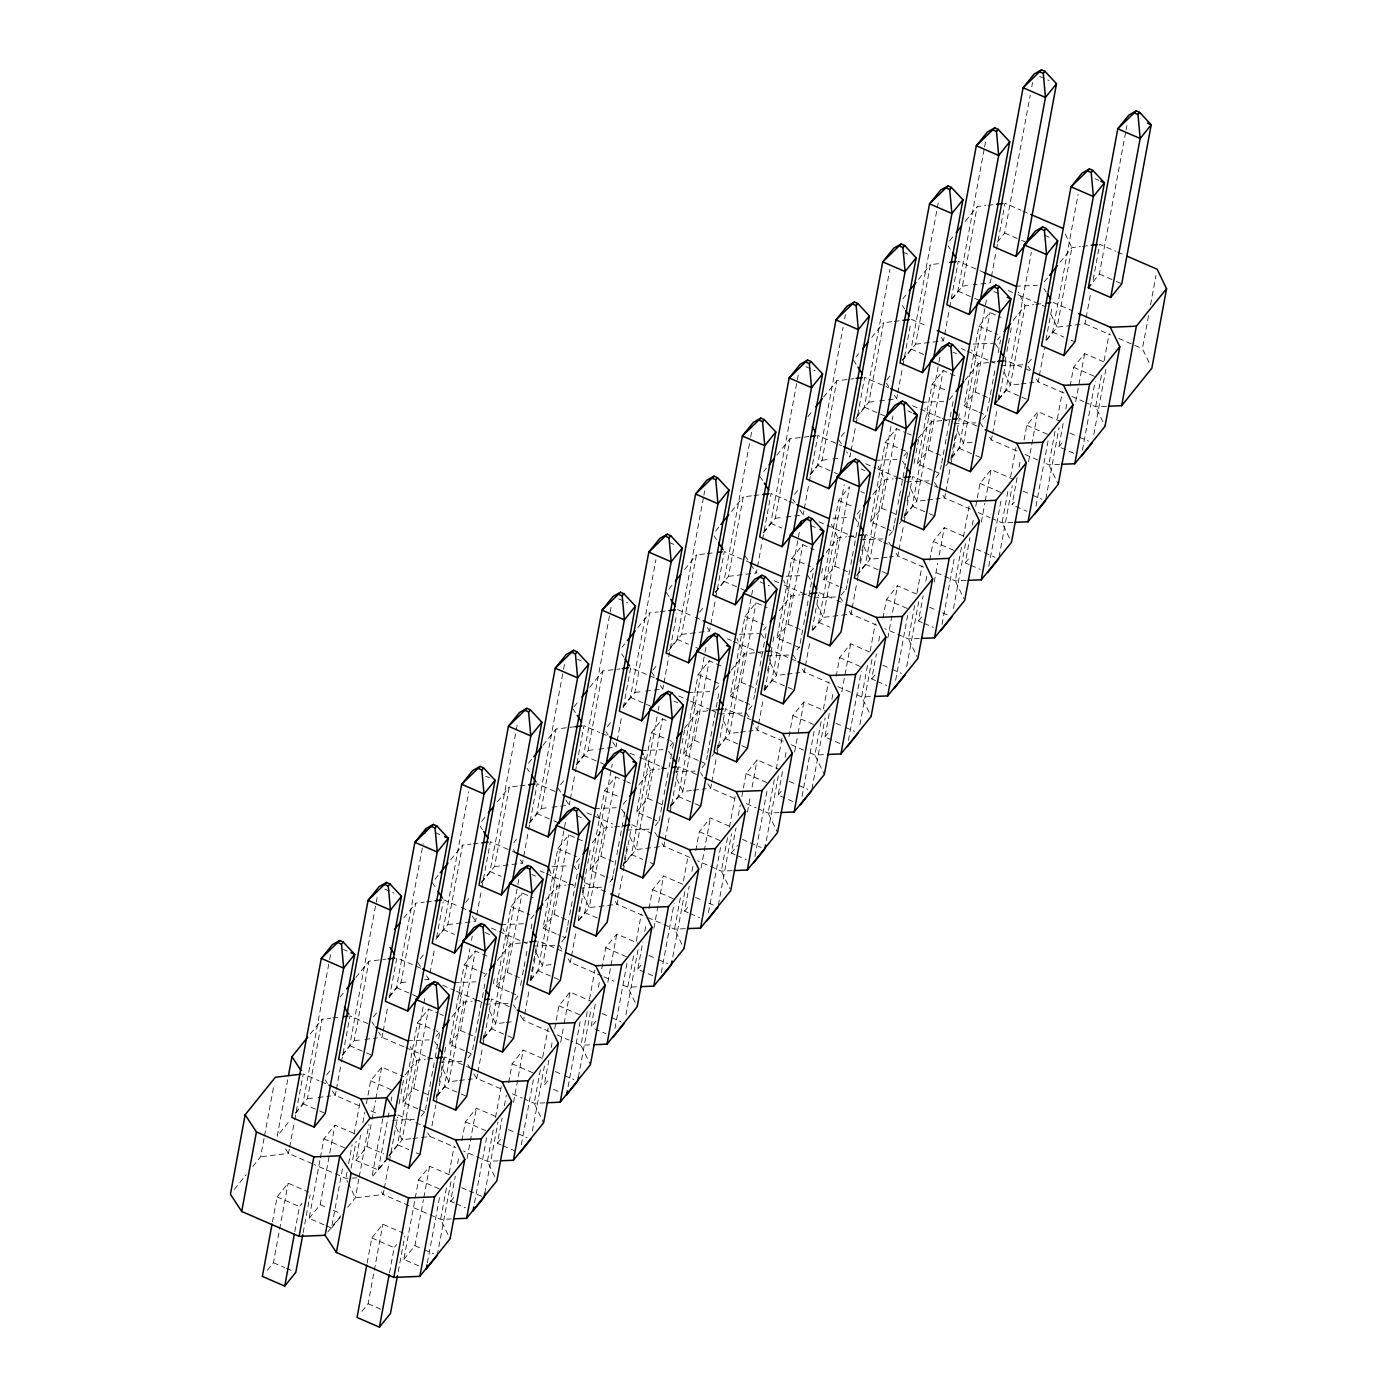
<?xml version="1.0" encoding="UTF-8"?>
<svg xmlns="http://www.w3.org/2000/svg" width="1397" height="1397" viewBox="0 0 1397 1397"><rect width="100%" height="100%" fill="white"/><g stroke="black" fill="none" stroke-linecap="round" stroke-linejoin="round"><path stroke-width="0.75" stroke-dasharray="5 3.75" d="M252.752 1166.547L260.628 1156.786L264.12 1137.944M264.522 1135.866L273.812 1085.644M287.677 1079.724L277.217 1136.215L290.349 1119.923M272.432 1222.008L277.095 1196.897L288.149 1183.189L308.65 1192.078M289.266 1149.242L288.481 1153.433L260.628 1156.786M289.65 1147.164L294.313 1122.053M294.697 1119.957L303.219 1073.926L319.057 1080.789M267.264 1270.31L273.41 1262.696L279.225 1231.316M279.61 1229.22L288.149 1183.189M295.518 1112.833L302.887 1103.7L329.203 961.642M329.605 959.529L330.775 953.173M295.605 1113.392L307.427 1098.741L322.166 1019.234L330.722 1018.203M294.802 1231.7L299.464 1206.606L301.927 1203.55M303.149 1232.643L310.134 1194.976M324.052 1224.82L309.139 1218.359L320 1159.789M320.384 1157.694L323.877 1138.869L334.931 1125.144L357.3 1134.853M336.048 1091.197L335.28 1095.388L326.706 1096.418M336.433 1089.119L341.095 1064.008M341.479 1061.912L350.001 1015.881L369.803 1024.472M309.139 1218.359L320.192 1204.651L334.931 1125.144M342.3 1054.787L349.669 1045.654L377.557 895.128M342.387 1055.364L354.209 1040.695L368.948 961.188L386.078 959.128M325.92 1225.64L331.508 1228.068L342.754 1167.386M347.067 1172.048L345.897 1178.317L347.801 1182.229M348.621 1163.666L352.114 1144.841M354.052 1134.381L359.867 1103.001M351.101 1168.329L356.13 1141.122M388.122 1157.834L378.308 1170.022L355.938 1160.313L360.583 1135.22M362.906 1122.664L364.844 1112.204M366.398 1103.84L370.659 1080.824L381.713 1067.098L404.082 1076.808M382.83 1033.169L382.062 1037.342L373.488 1038.373M383.232 1031.073L387.877 1005.962M389.431 997.598L396.8 957.836L420.549 968.138M358.819 1178.998L355.344 1197.823L347.451 1207.602M359.221 1176.903L368.913 1124.602M355.938 1160.313L366.974 1146.605L371.637 1121.494M372.021 1119.416L375.514 1100.574M375.898 1098.496L381.713 1067.098M389.082 996.742L396.451 987.609L423.169 843.439M389.169 997.318L400.991 982.65L415.73 903.143L424.304 902.113M382.778 1118.683L371.916 1177.252L387.685 1157.711M378.308 1170.022L387.615 1119.8M387.999 1117.705L389.553 1109.34M391.09 1100.976L391.876 1096.785M367.149 1263.063L371.794 1237.952L382.848 1224.243L403.349 1233.132M399.053 1103.997L400.59 1095.632M400.991 1093.537L402.144 1087.268M402.546 1085.172L403.698 1078.903M383.965 1190.296L383.197 1194.487L355.344 1197.823L348.744 1184.167M384.35 1188.201L389.012 1163.09M389.396 1161.012L397.534 1117.076M417.633 1108.747L402.72 1102.268L417.459 1022.779L428.512 1009.071L437.82 1013.104M361.963 1311.364L368.11 1303.75L373.925 1272.353M374.309 1270.275L382.848 1224.243M388.977 1155.406L397.586 1144.737L425.09 996.34M424.566 979.821L428.844 979.297L429.63 975.123M430.014 973.028L434.659 947.917M436.597 937.457L443.198 901.886M402.72 1102.268L413.774 1088.56L428.512 1009.071M437.104 937.177L443.233 929.564L468.781 791.75M435.969 939.273L447.791 924.604L462.512 845.098L471.086 844.067M389.519 1272.754L394.164 1247.643L396.626 1244.605M425.474 1109.882L427.796 1097.326M428.198 1095.231L431.289 1078.501M431.673 1076.406L434.781 1059.659M435.166 1057.581L438.274 1040.835M438.658 1038.739L439.828 1032.47L436.091 1030.846M398.232 1271.602L404.833 1236.031M418.751 1265.874L403.838 1259.413L418.576 1179.906L429.63 1166.198L451.999 1175.89M436.143 1098.252L436.912 1094.078M439.234 1081.522L440.788 1073.158M441.173 1071.062L442.343 1064.793M442.727 1062.698L444.281 1054.333M444.665 1052.238L445.835 1045.951M431.917 1125.982L435.794 1105.044M436.178 1102.966L444.717 1056.935L464.502 1065.509M464.415 1050.701L449.502 1044.223L464.241 964.733L475.294 951.025L488.339 956.666M403.838 1259.413L414.892 1245.705L423.431 1199.674M423.815 1197.578L429.63 1166.198M436.999 1095.842L444.368 1086.691L469.916 948.895M471.488 940.408L472.273 936.165M447.791 924.604L475.626 921.252L476.412 917.078M476.796 914.983L481.459 889.872M481.843 887.776L490.364 841.762L510.167 850.336M449.502 1044.223L460.556 1030.515L475.294 951.025M481.424 882.188L490.033 871.518L517.536 723.105M481.441 882.852L494.573 866.559L509.311 787.052L517.868 786.022M427.377 1262.836L439.793 1195.884M446.429 1187.991L440.614 1219.371L450.044 1238.877M449.135 1173.34L454.182 1146.134M472.657 1049.741L478.473 1018.361M478.857 1016.265L481.948 999.536M482.349 997.441L485.44 980.694M437.261 1255.397L451.231 1180.081M454.357 1202.974L450.637 1201.368L455.282 1176.257M457.605 1163.701L459.159 1155.336M461.883 1140.685L465.376 1121.861L476.412 1108.153L498.781 1117.844M482.925 1040.224L484.095 1033.937M493.403 983.732L494.555 977.446M477.547 1074.206L476.761 1078.397L468.187 1079.427M477.931 1072.11L482.576 1047.017M482.96 1044.921L491.5 998.89L511.302 1007.464M509.346 991.835L496.284 986.195L511.023 906.688L522.076 892.98L533.27 897.817M467.104 1158.357L476.412 1108.153M483.781 1037.796L491.15 1028.646L517.484 886.606M517.868 884.493L519.055 878.119M494.573 866.559L522.426 863.206L528.241 831.826M528.625 829.731L537.164 783.717L556.949 792.291M496.284 986.195L507.338 972.469L522.076 892.98M529.446 822.606L536.815 813.473L563.131 671.433M563.532 669.303L564.702 662.946M529.533 823.182L541.355 808.514L556.093 729.007L575.372 726.702M474.561 1202.695L486.575 1137.839M493.211 1129.946L487.396 1161.326L495.883 1178.876M495.533 1117.39L501.348 1086.01M520.592 985.426L522.146 977.062M522.53 974.966L523.7 968.68M524.085 966.584L525.639 958.22M526.023 956.124L527.193 949.855M531.07 928.935L532.624 920.571M484.829 1193.16L498.013 1122.035M501.139 1144.929L497.419 1143.322L502.064 1118.211M504.404 1105.656L506.343 1095.196M508.665 1082.658L512.158 1063.816L523.211 1050.107L545.581 1059.799M530.109 980.083L533.2 963.336M533.584 961.258L536.308 946.607M549.283 1031.51L523.543 1020.351L524.329 1016.16M524.713 1014.065L529.358 988.971M530.912 980.589L538.282 940.845L562.048 951.147M556.128 933.807L543.084 928.149L557.805 848.643L568.858 834.935L583.771 841.396M513.52 1102.408L523.211 1050.107M530.581 979.751L537.932 970.601L565.837 820.074M560.634 806.191L569.208 805.161L569.976 800.987M570.378 798.892L575.023 773.781M575.407 771.685L583.946 725.672L599.784 732.534M543.084 928.149L554.138 914.424L568.858 834.935M576.228 764.561L583.597 755.428L611.502 604.901M576.315 765.137L588.137 750.468L602.875 670.962L620.024 668.901M521.343 1144.649L533.357 1079.794M540.377 1069.805L534.178 1103.281L543.608 1122.786M542.717 1057.25L548.148 1027.965M567.392 927.381L565.453 937.841L557.997 934.61M567.776 925.285L569.33 916.921M569.714 914.825L570.884 908.556M571.268 906.461L572.822 898.096M573.207 896.001L574.359 889.714M574.761 887.619L577.852 870.89M578.236 868.794L579.79 860.43M532.397 1130.941L544.411 1066.086M548.864 1060.166L544.201 1085.277L547.886 1080.702M551.186 1047.61L552.741 1039.246M554.679 1028.786L558.94 1005.77L569.993 992.062L592.363 1001.754M578.829 911.577L579.982 905.291M582.322 892.753L583.859 884.371M584.26 882.293L585.413 876.006M585.797 873.911L587.351 865.546M587.753 863.451L588.905 857.182M589.29 855.086L590.844 846.722M571.111 958.115L570.343 962.306L566.047 962.812M571.495 956.019L576.158 930.926M578.096 920.466L584.679 884.895M604.779 876.565L589.866 870.104L604.604 790.597L615.658 776.889L624.965 780.923M560.686 1042.284L563.794 1025.538M564.178 1023.442L569.993 992.062M578.585 920.186L584.732 912.555L612.235 764.159M607.416 748.146L615.99 747.116L616.775 742.942M617.16 740.847L621.805 715.735M623.359 707.371L630.728 667.626L654.495 677.912M589.866 870.104L600.92 856.396L615.658 776.889M623.01 706.533L630.379 697.382L655.926 559.586M623.114 707.092L634.937 692.423L649.657 612.916L658.231 611.886M568.125 1086.604L580.139 1021.748M587.177 1011.76L580.96 1045.235L590.407 1064.741M589.499 999.204L594.93 969.92M613.004 875.605L612.235 879.796L606.647 877.368M613.405 873.527L614.558 867.24M614.942 865.145L616.496 856.78M616.88 854.685L618.05 848.416M618.434 846.32L619.989 837.956M620.373 835.86L621.543 829.591M621.927 827.495L623.481 819.113M623.865 817.035L625.035 810.749M578.41 1077.07L591.193 1008.04M595.262 1004.216L590.983 1027.232L595.908 1021.137M598.353 987.487L599.523 981.2M601.845 968.645L605.722 947.725L616.775 934.017L639.145 943.708M623.289 866.088L624.057 861.897M624.442 859.801L627.166 845.168M617.893 900.07L617.125 904.261L589.272 907.596L577.45 922.264M618.277 897.974L622.94 872.881M623.324 870.785L631.461 826.849M651.561 818.52L636.648 812.059L651.386 732.552L662.44 718.844L666.159 720.45M607.852 982.143L610.576 967.492M610.96 965.397L616.775 934.017M622.922 865.18L631.514 854.51L657.847 712.47M658.231 710.357L659.017 706.114M654.215 690.101L662.789 689.088L663.558 684.897M663.942 682.801L676.742 613.754M636.648 812.059L647.702 798.351L662.44 718.844M671.031 646.951L677.178 639.337L703.494 497.297M703.896 495.184L704.682 490.941M668.587 650.67L681.719 634.378L696.457 554.871L705.014 553.858M614.907 1028.559L627.323 961.607M633.574 955.81L627.759 987.19L637.189 1006.696M636.281 941.159L641.328 913.97M661.741 807.099L659.017 821.75L653.429 819.323M662.126 805.021L663.68 796.639M664.064 794.544L665.216 788.275M665.618 786.179L668.709 769.45M669.111 767.355L672.201 750.626M672.586 748.53L673.756 742.244L670.019 740.637M625.961 1014.851L638.377 947.899M652.696 975.647L637.783 969.186L642.812 941.997M644.75 931.537L645.92 925.251M649.029 908.521L652.521 889.679L663.558 875.971L685.944 885.663M670.071 808.042L670.839 803.851M676.672 772.471L678.209 764.107M678.61 762.011L679.763 755.742M680.147 753.647L681.701 745.282M682.085 743.187L683.255 736.9M683.639 734.822L685.194 728.064M664.693 842.024L663.907 846.215L636.054 849.568L622.922 865.861M665.077 839.946L669.722 814.835M670.106 812.74L678.645 766.709L698.448 775.3M698.343 760.474L683.43 754.013L698.168 674.507L709.222 660.798L722.266 666.456M653.866 928.272L663.558 875.971M670.927 805.615L678.296 796.482L704.629 654.425M705.014 652.312L706.201 645.955M681.719 634.378L709.571 631.042L715.386 599.645M715.77 597.567L724.31 551.536L744.095 560.11M683.43 754.013L694.484 740.305L709.222 660.798M715.369 591.961L723.96 581.292L750.276 439.252M750.678 437.139L751.848 430.765M715.369 592.625L728.501 576.332L743.239 496.843L751.813 495.813M661.305 972.609L674.105 903.562M680.356 897.765L674.541 929.145L683.971 948.65M683.465 881.018L688.11 855.924M706.585 759.514L707.353 755.34M707.738 753.245L708.908 746.976M709.292 744.88L712.4 728.134M712.784 726.056L715.893 709.309M716.277 707.214L719.385 690.485M672.76 956.805L685.159 889.854M688.302 912.765L684.565 911.141L689.21 886.047M691.934 871.396L693.104 865.11M695.811 850.476L699.303 831.634L710.357 817.926L732.727 827.635M716.853 749.997L718.023 743.71M711.475 783.979L710.689 788.17L702.132 789.2M711.859 781.901L716.504 756.79M716.905 754.694L725.427 708.663L745.23 717.255M743.274 701.626L730.229 695.968L744.95 616.461L756.004 602.753L767.197 607.608M701.05 868.148L710.357 817.926M717.726 747.57L725.095 738.437L752.983 587.91M728.501 576.332L756.353 572.997L757.122 568.806M757.523 566.711L762.168 541.617M762.552 539.521L771.092 493.49L786.93 500.353M730.229 695.968L741.283 682.26L756.004 602.753M763.373 532.397L770.742 523.246L798.647 372.72M763.461 532.956L775.283 518.287L790.021 438.798L809.3 436.475M708.489 912.468L720.503 847.612M727.523 837.624L721.323 871.099L729.81 888.649M729.461 827.164L735.293 795.784M753.751 699.391L754.537 695.2M754.921 693.104L756.091 686.835M756.476 684.74L759.566 668.01M759.968 665.915L763.059 649.168M763.443 647.073L766.551 630.344M718.372 905.029L731.557 833.904M735.084 854.72L731.347 853.096L736.009 828.002M738.332 815.446L740.27 804.986M741.824 796.604L746.085 773.606L757.139 759.881L779.509 769.59M764.037 689.856L765.189 683.587M767.529 671.031L769.066 662.667M769.468 660.571L770.62 654.285M771.004 652.207L772.558 643.825M772.96 641.747L774.113 635.46M758.257 725.934L757.488 730.125L748.914 731.155M758.641 723.856L763.303 698.744M764.858 690.38L772.209 650.618L795.976 660.921M799.381 647.614L777.011 637.923L791.75 558.416L802.804 544.708L813.98 549.562M747.447 812.198L750.538 795.452M752.092 787.087L757.139 759.881M764.508 689.524L771.877 680.391L799.765 529.865M794.579 515.982L803.135 514.952L803.921 510.761M804.305 508.665L808.95 483.572M809.352 481.476L817.874 435.445L841.64 445.748M777.011 637.923L788.065 624.215L802.804 544.708M810.155 474.351L817.524 465.201L843.072 327.404M844.644 318.918L845.429 314.674M810.26 474.91L822.082 460.242L836.803 380.752L853.951 378.692M754.886 856.518L767.302 789.567M774.322 779.578L768.106 813.054L777.553 832.56M776.261 769.118L782.076 737.738M800.149 643.441L803.258 626.694M803.642 624.599L806.75 607.87M807.134 605.774L808.688 597.41M809.073 595.314L810.243 589.045M810.627 586.95L813.735 570.203M766.324 840.715L778.339 775.859M793.059 801.529L778.146 795.05L782.791 769.957M785.114 757.401L786.668 749.036M788.991 736.481L792.867 715.561L803.921 701.835L826.291 711.544M821.68 573.241L822.833 566.955M805.039 667.906L804.27 672.079L795.696 673.11M805.44 665.81L810.085 640.699M812.024 630.239L818.607 594.668M823.793 579.877L838.532 500.37L849.586 486.662L834.847 566.169L823.793 579.877L838.706 586.338M794.614 752.057L797.722 735.311M798.106 733.233L803.921 701.835M812.513 629.96L818.659 622.346L844.207 484.532M850.703 452.715L849.935 456.906L846.547 451.737M851.087 450.62L855.75 425.526M856.134 423.431L864.656 377.4L888.422 387.702M856.955 416.306L864.324 407.156L889.854 269.359M855.732 418.506L868.864 402.196L883.603 322.707L892.159 321.677M802.053 796.377L814.084 731.522M821.104 721.533L814.905 755.009L824.335 774.514M823.427 708.978L828.473 681.788M846.949 585.395L846.163 589.569L840.575 587.142M847.333 583.3L848.485 577.013M848.887 574.935L850.424 566.553M850.825 564.475L851.978 558.189M852.38 556.093L853.916 547.729M854.318 545.633L855.47 539.364M855.855 537.269L857.409 528.904M857.793 526.809L858.963 520.54M859.347 518.444L860.901 510.08M811.954 788.956L825.138 717.814M839.841 743.483L824.928 737.005L829.958 709.816M831.896 699.356L833.45 690.991M836.174 676.34L839.667 657.516L850.703 643.807L873.09 653.499M859.941 561.21L861.478 552.845M861.879 550.75L863.416 542.385M863.817 540.29L864.97 534.021M851.838 609.86L851.052 614.034L823.2 617.387L811.378 632.055M852.222 607.765L856.867 582.654M857.252 580.558L865.791 534.527L881.629 541.407M885.488 528.293L870.575 521.832L885.314 442.325L896.368 428.617L905.693 432.668M841.797 691.917L850.703 643.807M856.85 574.953L865.442 564.301L891.775 422.261M892.159 420.13L892.945 415.887M879.569 400.922L896.717 398.861L897.485 394.67M897.869 392.574L902.532 367.481M902.916 365.385L910.669 323.545M870.575 521.832L881.629 508.124L896.368 428.617M902.514 359.78L911.106 349.11L938.609 200.714M902.514 360.461L915.646 344.168L930.385 264.662L938.959 263.631M848.45 740.427L861.25 671.398M867.502 665.583L861.687 696.963L871.117 716.469M870.209 650.932L875.255 623.743M894.115 525.255L892.945 531.524L887.357 529.114M894.499 523.159L895.669 516.89M896.053 514.795L897.607 506.43M897.992 504.334L899.162 498.048M899.546 495.97L901.1 487.588M901.484 485.51L902.654 479.223M903.038 477.128L906.129 460.399M906.531 458.303L907.683 452.034L885.314 442.325M859.906 724.624L872.304 657.673M875.448 680.583L871.711 678.959L876.373 653.866M878.696 641.31L880.25 632.946M882.956 618.295L886.449 599.47L897.503 585.762L919.872 595.454M903.999 517.816L904.785 513.642M907.107 501.086L908.277 494.8M914.092 463.42L915.646 455.055M916.03 452.96L917.183 446.691M917.585 444.595L919.121 437.837M898.62 551.815L897.834 555.989L889.278 557.019M899.004 549.72L903.667 524.608M904.051 522.513L912.573 476.499L932.375 485.073M932.288 470.248L917.375 463.787L932.096 384.28L943.15 370.572L956.212 376.23M887.811 638.062L897.503 585.762M904.872 515.388L912.241 506.255L938.557 364.215M938.959 362.085L940.129 355.729M915.646 344.168L943.499 340.816L944.267 336.625M944.669 334.547L949.314 309.435M949.698 307.34L958.237 261.309L978.04 269.9M917.375 463.787L928.429 450.078L943.15 370.572M951.759 298.696L957.888 291.082L984.221 149.025M984.606 146.912L985.793 140.556M951.933 299.15L962.428 286.123L977.167 206.616L985.741 205.586M895.634 680.304L907.648 615.431M914.668 605.442L908.469 638.918L916.956 656.485M917.008 592.904L922.037 565.698M940.513 469.305L941.299 465.114M941.683 463.018L942.835 456.749M943.237 454.654L944.774 446.289M945.175 444.194L946.328 437.925M946.712 435.829L948.266 427.465M948.65 425.369L949.82 419.083M950.204 417.005L951.759 408.623M952.143 406.544L953.313 400.258M906.688 666.579L918.702 601.723M922.23 622.538L918.493 620.932L923.155 595.821M925.862 581.169L927.416 572.805M929.738 560.249L933.231 541.425L944.285 527.717L966.654 537.408M950.798 459.77L952.335 451.406M952.737 449.31L955.827 432.581M958.552 417.93L959.32 413.739M945.402 493.77L944.634 497.943L936.06 498.973M945.786 491.674L950.449 466.563M950.833 464.468L959.355 418.454L979.157 427.028M977.202 411.399L964.157 405.741L978.895 326.252L989.949 312.526L1001.125 317.381M934.209 582.112L937.701 563.27M939.238 554.906L944.285 527.717M951.654 457.343L959.023 448.21L986.911 297.683M991.067 278.579L990.281 282.77L973.15 284.831M991.451 276.501L996.096 251.39M996.498 249.295L1005.019 203.264L1020.858 210.126M964.157 405.741L975.211 392.033L989.949 312.526M997.301 242.17L1004.67 233.037L1030.218 95.223M1031.789 86.754L1032.575 82.51M942.032 624.337L954.448 557.403M961.468 547.397L955.251 580.873L963.755 598.44M963.406 536.937L969.221 505.557M987.295 411.259L990.019 396.608M990.403 394.513L991.957 386.148M992.341 384.053L993.511 377.784M993.896 375.688L995.45 367.324M998.157 352.673L1000.479 340.117M953.47 608.533L965.484 543.677M969.012 564.493L965.292 562.886L969.937 537.775M972.26 525.22L973.814 516.855M975.752 506.395L980.013 483.379L991.067 469.671L1013.436 479.363M997.964 399.629L999.134 393.36M1004.949 361.98L1006.504 353.616M1006.888 351.52L1008.04 345.234M1008.442 343.156L1009.979 334.774M1010.38 332.696L1011.533 326.409M992.184 435.724L991.416 439.898L987.138 440.422M992.586 433.629L997.231 408.518M998.785 400.153L1006.154 360.409L1029.903 370.694M981.375 521.972L984.868 503.147M985.252 501.052L991.067 469.671M998.436 399.298L1005.805 390.165L1031.353 252.368M988.814 566.291L1001.23 499.358M1007.866 491.447L1002.051 522.827L1011.48 542.333M1010.572 476.814L1016.003 447.511M999.099 556.774L1012.284 485.632M1017.103 477.634L1012.074 504.841L1015.759 500.266M1019.059 467.174L1020.596 458.81M1024.088 439.985L1026.812 425.334L1037.866 411.626L1060.236 421.318M1038.984 377.679L1038.198 381.852L1029.624 382.883M1039.368 375.583L1044.397 348.394M1045.951 340.012L1052.168 306.537M1028.559 461.831L1037.866 411.626M1046.458 339.733L1052.587 332.119L1078.135 194.323M1035.998 506.168L1048.396 439.217M1055.032 431.324L1048.833 464.799L1058.262 484.305M1057.354 418.768L1062.401 391.562M1045.882 498.729L1059.066 427.587M1073.769 453.257L1058.856 446.796L1063.519 421.684M1065.841 409.129L1067.395 400.764M1070.102 386.113L1073.594 367.289L1084.648 353.581L1107.018 363.272M1046.632 340.204L1057.127 327.16L1084.98 323.825L1085.766 319.634M1086.15 317.538L1090.813 292.427M1093.135 279.889L1099.718 244.318L1115.557 251.181M1075.725 401.69L1084.648 353.581M1093.24 281.688L1099.387 274.074L1125.703 132.034M1126.104 129.921L1126.89 125.678M1082.396 450.218L1095.196 381.171M1101.43 375.356L1095.615 406.754L1105.044 426.26M1104.154 360.723L1109.183 333.516M1093.834 434.415L1106.232 367.463M1149.015 362.364L1142.414 348.709L1148.613 315.233M1150.552 304.773L1155.983 275.471M310.344 1033.902L322.166 1019.234M340.047 997.039L343.994 992.149M355.816 977.481L368.948 961.188M403.908 917.812L415.73 903.143M434.938 879.324L438.868 874.435M450.69 859.766L462.512 845.098M481.721 821.279L485.667 816.389M497.489 801.721L509.311 787.052M528.503 763.233L532.449 758.344M542.962 745.3L556.093 729.007M573.975 706.812L577.921 701.923M589.744 687.254L602.875 670.962M622.084 647.143L624.703 643.877M637.835 627.585L649.657 612.916M668.866 589.097L672.813 584.208M684.635 569.539L696.457 554.871M715.648 531.052L719.595 526.163M731.417 511.494L743.239 496.843M763.757 471.383L766.377 468.117M776.889 455.09L790.021 438.798M807.92 416.603L811.849 411.713M823.671 397.045L836.803 380.752M856.012 356.916L858.649 353.668M871.78 337.375L883.603 322.707M902.794 298.871L906.74 293.981M918.562 279.33L930.385 264.662M949.593 240.825L953.522 235.936M965.344 221.285L977.167 206.616M234.364 1189.371L246.186 1174.702M326.636 1074.904L330.565 1070.015M373.418 1016.859L377.347 1011.969M420.2 958.813L424.147 953.924M465.672 902.41L470.929 895.896M513.782 842.74L516.401 839.475M560.564 784.695L564.493 779.805M607.346 726.65L611.292 721.76M652.818 670.228L658.074 663.715M699.6 612.183L703.547 607.293M794.491 494.468L798.438 489.579M841.273 436.423L845.22 431.533M886.746 380.001L892.002 373.488M405.043 1074.939L416.865 1060.271L425.421 1059.258M436.056 1036.452L440.003 1031.562M451.825 1016.894L463.647 1002.243L472.221 1001.212M484.165 976.782L486.785 973.517M497.297 960.49L510.429 944.197L527.577 942.137M530.947 918.737L534.894 913.848M545.406 900.803L557.211 886.152L565.785 885.122M576.42 862.316L580.366 857.426M592.188 842.775L604.01 828.107L612.567 827.076M623.202 804.27L627.148 799.381M638.97 784.73L650.792 770.061L659.367 769.031M670.001 746.225L673.93 741.336M684.443 728.308L697.574 712.016L716.853 709.693M715.474 689.821L720.73 683.308M731.225 670.263L744.357 653.971L763.653 651.648M763.565 630.152L766.202 626.886M779.334 610.594L791.156 595.925L799.73 594.895M810.365 572.106L814.294 567.217M826.116 552.548L837.938 537.88L846.512 536.85M857.147 514.061L861.076 509.172M872.898 494.503L884.72 479.835L893.294 478.804M903.929 456.016L907.875 451.126M918.37 438.082L931.52 421.789L950.798 419.484M949.401 399.594L953.348 394.705M965.17 380.036L978.302 363.744L995.432 361.683M997.51 339.925L1000.13 336.66M1013.262 320.367L1025.084 305.699L1033.658 304.668M1044.292 281.88L1048.221 276.99M1060.044 262.322L1071.866 247.653L1080.44 246.623M327.754 1232.049L340.885 1215.757M388.995 1156.07L402.126 1139.777L416.865 1060.271L410.264 1046.632M421.335 1115.959L426.591 1109.445M437.086 1096.401L448.908 1081.732L463.647 1002.243L457.989 990.525M468.117 1057.913L472.064 1053.024M483.868 1038.355L495.691 1023.687L510.429 944.197L502.885 928.586M514.899 999.868L518.846 994.978M530.668 980.31L542.49 965.641L557.211 886.152L549.667 870.541M561.681 941.822L565.628 936.933M609.79 882.153L612.41 878.888M655.263 825.732L660.519 819.218M671.031 806.174L682.836 791.523L697.574 712.016L691.917 700.316M702.045 767.686L705.991 762.797M717.814 748.128L729.636 733.477L744.357 653.971L736.813 638.359M748.827 709.641L752.773 704.752M764.596 690.101L776.418 675.432L791.156 595.925L783.612 580.314M796.936 649.972L799.555 646.706M841.099 595.192L846.355 588.661M856.85 575.634L869.982 559.341L884.72 479.835L878.119 466.179M889.191 535.505L894.447 528.992M904.959 515.964L916.781 501.296L931.52 421.789L924.901 408.134M935.973 477.477L939.919 472.588M951.741 457.919L963.563 443.251L978.302 363.744L971.701 350.088M982.772 419.432L986.701 414.542M998.523 399.874L1010.345 385.205L1025.084 305.699L1018.483 292.043M1028.244 363.01L1033.501 356.497M331.508 1228.068L342.562 1214.342M711.946 756.091L715.631 751.516M899.092 523.91L902.776 519.335M945.874 465.865L949.558 461.289M450.637 1201.368L455.544 1195.273M497.419 1143.322L501.104 1138.747M637.783 969.186L642.69 963.092M684.565 911.141L689.472 905.046M731.347 853.096L737.494 845.482M778.146 795.05L781.814 790.492M824.928 737.005L829.835 730.91M871.711 678.959L876.618 672.883M918.493 620.932L922.177 616.356M965.292 562.886L968.977 558.311M1058.856 446.796L1063.763 440.701M987.889 205.324L994.315 204.556M1082.588 246.378L1089.014 245.61M962.428 286.123L971.002 285.093M894.307 321.415L900.733 320.646M1035.788 304.424L1042.232 303.638M868.864 402.196L877.438 401.183M1018.919 384.175L1010.345 385.205L1003.745 371.55M1021.067 383.913L1027.494 383.145M822.082 460.242L830.639 459.211M832.787 458.967L839.213 458.199M972.137 442.22L963.563 443.251L956.962 429.595M753.943 495.551L760.37 494.782M895.442 478.542L901.868 477.774M775.283 518.287L783.857 517.257M786.005 517.012L792.431 516.226M925.338 500.266L916.781 501.296L910.18 487.64M927.486 500.004L933.912 499.235M707.161 553.596L713.588 552.828M848.643 536.588L855.086 535.819M887.13 557.281L869.982 559.341L862.438 543.73M660.379 611.642L666.806 610.873M801.861 594.633L808.287 593.865M634.937 692.423L643.493 691.393M645.641 691.131L652.067 690.362M784.992 674.402L776.418 675.432L769.817 661.776M787.122 674.14L793.548 673.371M588.137 750.468L596.711 749.438M598.859 749.176L605.285 748.408M738.192 732.447L729.636 733.477L723.035 719.822M740.34 732.185L746.766 731.417M520.016 785.778L526.442 784.992M661.497 768.769L667.923 768.001M541.355 808.514L549.929 807.483M552.059 807.222L558.503 806.453M691.41 790.492L682.836 791.523L676.235 777.867M693.558 790.231L699.984 789.462M473.234 843.805L479.66 843.037M614.715 826.814L621.141 826.046M426.452 901.851L432.878 901.082M567.933 884.86L574.359 884.091M400.991 982.65L409.565 981.62M551.047 964.611L542.49 965.641L535.889 951.986M332.87 1017.942L341.444 1016.911M474.351 1000.951L482.925 999.92M354.209 1040.695L362.783 1039.665M364.914 1039.403L371.358 1038.635M504.265 1022.656L495.691 1023.687L489.09 1010.031M506.413 1022.412L512.839 1021.626M427.569 1058.996L433.996 1058.227M307.427 1098.741L315.984 1097.71M318.132 1097.448L324.558 1096.68M457.483 1080.702L448.908 1081.732L441.365 1066.138M459.63 1080.457L466.057 1079.671M410.701 1138.747L402.126 1139.777L395.526 1126.122M412.831 1138.503L429.979 1136.442L455.719 1147.583M1015.654 286.193L1037.325 285.32M973.203 344.064L992.708 343.278M1000.916 365.7L1022.587 364.809M922.072 402.284L943.761 401.41M1106.459 406.3L1095.615 406.754L1085.713 402.458M954.134 423.745L975.804 422.854M875.29 460.329L896.961 459.456M1059.677 464.345L1048.833 464.799L1042.895 462.215M929.022 480.9L907.352 481.79L899.424 478.35M832.839 518.2L850.179 517.484M1012.877 522.391L1002.051 522.827L992.149 518.549M860.552 539.836L884.406 538.858M786.057 576.245L803.397 575.529M966.095 580.436L955.251 580.873L933.475 571.443M813.77 597.881L835.441 596.99M739.275 634.29L758.781 633.487M919.313 638.481L908.469 638.918L884.72 628.633M766.988 655.926L788.659 655.036M688.145 692.51L709.816 691.62M870.348 696.614L861.687 696.963L855.75 694.396M741.877 713.081L720.206 713.972L712.278 710.532M641.363 750.556L663.034 749.665M823.566 754.659L814.905 755.009L808.968 752.442M673.406 772.017L695.095 771.127M594.581 808.601L616.252 807.71M778.95 812.617L768.106 813.054L758.222 808.758M626.624 830.062L650.461 829.085M552.129 866.472L569.47 865.756M732.168 870.663L721.323 871.099L697.574 860.796M579.842 888.09L601.513 887.217M500.999 924.692L524.835 923.714M685.386 928.708L674.541 929.145L644.838 916.275M533.06 946.136L554.731 945.263M454.217 982.737L475.888 981.847M636.421 986.841L627.759 987.19L621.822 984.606M507.932 1003.308L486.261 1004.181L478.35 1000.758M407.435 1040.765L429.106 1039.892M589.639 1044.886L580.96 1045.235L571.059 1040.94M439.479 1062.226L463.315 1061.266M545.022 1102.827L534.178 1103.281L524.277 1098.985M392.697 1120.272L414.368 1119.399M498.24 1160.872L487.396 1161.326L463.629 1151.023M356.741 1177.881L345.897 1178.317L314.22 1164.592M451.441 1218.917L440.614 1219.371L410.91 1206.502M1039.735 76.451L1049.06 80.485M1095.108 178.764L1098.845 180.388M1022.848 210.999L1028.786 213.566M1117.548 252.036L1125.458 255.476M1044.589 235.202L1052.046 238.433M1004.67 233.037L1019.583 239.498M1021.451 240.301L1027.039 242.729M1099.387 274.074L1114.3 280.535M1116.151 281.356L1121.756 283.766M980.013 270.756L983.977 272.467M1052.936 302.363L1072.739 310.937M1008.11 290.489L1016.021 293.929M1018.011 294.784L1045.724 306.799M1084.98 323.825L1110.72 334.966M1118.648 338.406L1142.414 348.709M903.108 252.193L910.565 255.424M994.088 291.624L1001.544 294.854M957.888 291.082L972.801 297.544M974.669 298.347L980.257 300.774M1052.587 332.119L1063.781 336.974M1071.237 340.204L1074.957 341.811M978.895 326.252L997.528 334.32M1073.594 367.289L1095.964 376.98M911.455 319.354L927.294 326.217M961.311 348.534L965.275 350.263M967.265 351.118L994.978 363.133M1063.938 393.011L1038.198 381.852L1035.945 378.412M1071.866 396.451L1083.74 401.603M952.894 352.096L956.613 353.72M911.106 349.11L924.15 354.768M1005.805 390.165L1028.175 399.856M975.211 392.033L980.799 394.46M982.667 395.264L990.124 398.494M1069.91 433.087L1077.366 436.318M1079.235 437.121L1088.56 441.155M932.096 384.28L947.026 390.758M1026.812 425.334L1049.182 435.026M979.07 412.202L986.526 415.433M912.555 405.724L918.493 408.291M920.466 409.164L940.268 417.738M942.259 418.594L948.196 421.178M1017.156 451.056L991.416 439.898L988.028 434.746M1025.066 454.496L1040.905 461.359M805.807 366.678L815.132 370.711M907.963 410.945L911.7 412.569M864.324 407.156L886.693 416.865M959.023 448.21L973.936 454.671M975.804 455.474L981.393 457.902M907.561 433.472L911.281 435.078M928.429 450.078L934.017 452.506M935.885 453.309L943.342 456.54M1023.128 491.133L1030.584 494.363M1032.435 495.167L1041.76 499.2M980.013 483.379L1002.382 493.071M934.139 471.068L939.744 473.478M1015.794 506.447L1026.987 511.302M934.349 485.929L938.313 487.64M865.773 463.769L875.657 468.065M877.648 468.921L897.45 477.495M970.374 509.102L944.634 497.943L941.246 492.774M978.284 512.542L990.159 517.693M861.181 468.99L864.9 470.614M817.524 465.201L832.437 471.662M834.306 472.483L839.894 474.91M912.241 506.255L927.154 512.716M929.005 513.52L934.61 515.947M860.762 491.517L864.499 493.124M881.629 508.124L889.086 511.354M890.954 512.158L896.542 514.585M976.328 549.161L994.978 557.246M838.532 500.37L851.576 506.028M933.231 541.425L955.6 551.117M970.88 565.296L980.205 569.347M788.903 501.209L794.841 503.793M883.603 542.263L891.53 545.686M818.974 521.814L848.678 534.684M850.651 535.54L856.605 538.124M923.574 567.147L897.834 555.989L895.582 552.548M810.662 525.429L816.25 527.839M770.742 523.246L781.936 528.101M865.442 564.301L880.354 570.762M882.223 571.565L887.811 573.992M834.847 566.169L847.892 571.827M929.546 607.206L935.134 609.633M942.591 612.864L948.196 615.291M791.75 558.416L810.382 566.501M886.449 599.47L908.818 609.162M924.098 623.341L933.406 627.393M746.085 560.965L750.049 562.694M819.009 592.572L834.847 599.453M836.82 600.308L842.758 602.875M774.165 580.715L782.093 584.156M784.066 585.011L811.797 597.025M876.792 625.192L851.052 614.034L847.665 608.865M669.18 542.42L676.637 545.651M760.143 581.851L769.468 585.884M723.96 581.292L738.873 587.753M740.742 588.574L746.33 590.983M818.659 622.346L829.853 627.183M788.065 624.215L793.653 626.642M795.522 627.445L802.978 630.676M882.764 665.251L890.221 668.482M892.089 669.303L901.397 673.337M744.95 616.461L763.6 624.546M839.667 657.516L862.036 667.207M877.299 681.387L886.624 685.438M677.51 609.581L693.349 616.444M695.339 617.299L701.277 619.884M727.383 638.761L731.347 640.472M733.32 641.328L761.051 653.342M830.01 683.238L804.27 672.079L802.018 668.639M837.921 686.678L853.759 693.541M618.661 598.842L627.986 602.893M677.178 639.337L688.354 644.192M695.811 647.422L699.548 649.029M771.877 680.391L794.247 690.083M741.283 682.26L746.871 684.687M748.74 685.49L756.196 688.721M835.982 723.297L843.439 726.527M845.29 727.348L854.615 731.382M698.168 674.507L720.538 684.198M792.867 715.561L815.237 725.253M745.142 702.429L752.599 705.66M747.203 718.11L751.167 719.822M678.628 695.95L688.511 700.229M690.502 701.102L710.305 709.676M783.228 741.283L757.488 730.125L751.848 721.516M791.139 744.706L806.977 751.586M577.467 659.314L581.187 660.938M674.035 701.172L677.755 702.778M630.379 697.382L652.748 707.074M725.095 738.437L740.008 744.898M741.859 745.701L747.465 748.128M694.484 740.305L700.089 742.715M789.183 781.342L796.639 784.573M798.508 785.393L807.833 789.427M651.386 732.552L668.168 739.816M746.085 773.606L768.455 783.298M700.211 761.278L705.799 763.705M601.758 733.39L607.695 735.957M629.855 753.123L637.765 756.563M639.756 757.418L659.559 766.01M661.532 766.866L669.46 770.288M734.455 798.473L710.689 788.17L707.319 783.001M746.33 803.624L756.231 807.903M583.597 755.428L598.51 761.889M600.378 762.692L605.966 765.119M678.296 796.482L693.209 802.943M695.077 803.746L700.665 806.174M626.834 781.726L630.571 783.35M647.702 798.351L655.158 801.581M657.027 802.384L662.615 804.812M742.401 839.387L761.051 847.473M604.604 790.597L617.649 796.255M699.303 831.634L721.673 841.343M736.952 855.523L746.26 859.557M631.863 824.754L651.648 833.345M587.019 812.897L612.759 824.055M689.647 857.374L663.907 846.215L660.519 841.046M485.754 776.208L489.491 777.832M576.734 815.638L582.322 818.066M536.815 813.473L551.728 819.934M553.596 820.738L559.184 823.165M631.514 854.51L642.707 859.365M650.164 862.595L653.883 864.219M600.92 856.396L613.964 862.036M695.619 897.433L701.207 899.86M708.663 903.091L714.251 905.518M557.805 848.643L576.455 856.728M652.521 889.679L674.891 899.389M690.153 913.568L699.478 917.602M512.14 851.192L516.104 852.903M585.064 882.799L608.83 893.102M540.237 870.942L544.201 872.654M546.175 873.509L573.905 885.523M642.864 915.419L617.125 904.261L614.872 900.821M435.235 832.647L442.692 835.877M531.803 874.487L535.54 876.111M490.033 871.518L501.209 876.356M584.732 912.555L597.776 918.213M554.138 914.424L559.726 916.851M561.594 917.672L569.05 920.902M648.837 955.478L656.293 958.709M658.144 959.512L667.469 963.563M511.023 906.688L529.673 914.773M605.722 947.725L628.091 957.434M443.582 899.79L459.421 906.67M461.394 907.526L467.349 910.093M491.482 928.114L497.419 930.699M499.393 931.555L527.106 943.569M602.02 976.032L570.343 962.306L568.073 958.866M603.993 976.887L613.894 981.183M384.734 889.068L394.041 893.102M485.021 932.532L490.609 934.96M443.233 929.564L454.427 934.401M537.932 970.601L560.319 980.31M507.338 972.469L512.943 974.896M514.795 975.7L522.251 978.948M602.037 1013.524L609.494 1016.754M611.362 1017.557L620.687 1021.609M464.241 964.733L486.61 974.425M558.94 1005.77L581.309 1015.479M511.197 992.656L518.654 995.886M594.72 1028.856L605.914 1033.693M442.709 985.304L454.584 990.456M456.575 991.311L476.36 999.903M557.211 1034.933L569.085 1040.084M343.54 949.541L347.259 951.147M396.451 987.609L418.821 997.301M491.15 1028.646L506.063 1035.107M507.932 1035.928L513.52 1038.338M439.688 1013.908L443.425 1015.532M460.556 1030.515L466.144 1032.942M468.012 1033.745L475.469 1036.976M555.255 1071.569L562.712 1074.799M564.58 1075.603L573.905 1079.654M417.459 1022.779L434.223 1030.043M512.158 1063.816L534.527 1073.507M466.284 1051.504L471.872 1053.932M553.526 1089.311L559.114 1091.738M466.493 1066.365L470.457 1068.094M403.838 1046.79L382.062 1037.342L378.674 1032.173M405.829 1047.645L425.614 1056.219M427.604 1057.075L435.515 1060.515M500.528 1088.682L476.761 1078.397L473.373 1073.228M512.402 1093.834L522.303 1098.129M349.669 1045.654L364.582 1052.116M366.451 1052.919L372.039 1055.346M444.368 1086.691L459.281 1093.153M461.15 1093.973L466.738 1096.383M413.774 1088.56L421.23 1091.79M423.099 1092.611L428.687 1095.021M508.473 1129.614L515.93 1132.845M517.798 1133.648L527.106 1137.682M370.659 1080.824L393.028 1090.516M465.376 1121.861L487.745 1131.553M419.502 1109.55L425.09 1111.977M503.007 1145.75L514.201 1150.587M321.048 1081.662L326.985 1084.229M397.918 1114.981L413.756 1121.843M415.747 1122.699L421.684 1125.284M359.029 1105.691L335.28 1095.388L331.892 1090.219M370.921 1110.842L378.831 1114.265M302.887 1103.7L317.8 1110.161M319.651 1110.964L325.257 1113.392M397.586 1144.737L408.762 1149.591M416.219 1152.822L419.956 1154.428M366.974 1146.605L383.756 1153.887M461.691 1187.66L467.279 1190.087M469.148 1190.89L482.192 1196.548M323.877 1138.869L346.246 1148.561M418.576 1179.906L440.946 1189.598M456.225 1203.795L465.55 1207.829M312.247 1163.736L288.481 1153.433L283.975 1146.553M408.937 1205.628L383.197 1194.487L379.809 1189.318M320.192 1204.651L325.78 1207.078M333.237 1210.308L340.711 1213.539M414.892 1245.705L422.348 1248.935M424.217 1249.739L433.541 1253.773M277.095 1196.897L299.464 1206.606M371.794 1237.952L394.164 1247.643M273.41 1262.696L284.586 1267.55M286.455 1268.354L293.911 1271.584M368.11 1303.75L381.154 1309.391M1043.926 288.585L1046.178 292.025M1028.052 366.363L1030.305 369.803M948.092 245.82L950.344 249.26M994.874 343.191L999.379 350.071M941.246 337.375L943.499 340.816M980.135 422.68L983.523 427.849M902.427 305.576L904.68 309.016M886.571 383.354L888.824 386.812M894.464 395.421L896.717 398.861M934.488 482.454L940.111 491.063M853.392 360.182L856.763 365.35M902.427 460.993L904.68 464.433M838.654 439.688L842.042 444.84M888.824 542.211L891.076 545.668M854.51 517.309L857.898 522.478M792.99 499.445L795.242 502.885M799.765 509.783L803.135 514.952M839.789 596.816L843.159 601.985M759.811 476.272L763.199 481.441M807.728 575.354L812.233 582.252M745.072 555.779L749.595 562.659M750.713 564.388L756.353 572.997M792.99 654.861L796.377 660.03M714.164 536.029L716.417 539.486M760.946 633.4L764.334 638.569M707.319 627.585L709.571 631.042M746.208 712.907L750.713 719.787M666.247 592.363L669.617 597.514M651.508 671.852L654.896 677.021M660.519 685.63L662.789 689.088M700.543 772.663L702.796 776.121M621.717 653.848L623.97 657.288M668.499 751.219L670.752 754.659M605.844 731.626L608.097 735.066M612.619 741.964L615.99 747.116M654.896 832.437L659.401 839.318M572.665 708.454L576.053 713.605M621.717 809.265L625.088 814.416M557.927 787.943L561.315 793.112M565.82 800.01L569.208 805.161M527.001 768.21L529.271 771.65M573.8 865.581L578.306 872.461M513.398 849.428L515.65 852.886M520.173 859.766L522.426 863.206M559.062 945.088L562.45 950.239M480.219 826.256L482.471 829.696M472.256 916.083L475.626 921.252M513.398 1004.845L515.65 1008.285M520.173 1015.182L523.543 1020.351M432.302 882.572L436.824 889.47M417.581 962.079L420.951 967.248M426.591 975.857L428.844 979.297M467.751 1064.619L472.256 1071.499M434.572 1041.429L436.824 1044.886M371.916 1021.853L374.169 1025.293M427.726 1132.984L429.979 1136.442M325.134 1079.898L327.387 1083.339M1065.265 234.015L1071.866 247.653L1057.127 327.16L1050.527 313.504M831.337 524.224L837.938 537.88L823.2 617.387L816.599 603.731M644.192 756.406L650.792 770.061L636.054 849.568L629.453 835.912M597.41 814.451L604.01 828.107L589.272 907.596L583.614 895.896"/><path stroke-width="1.5" d="M301.088 1074.188L275.366 1077.279L245.156 1114.754L230.435 1194.26L241.698 1211.478L299.115 1236.362L325.134 1235.297L336.398 1252.515L393.814 1277.417L419.833 1276.352L450.044 1238.877L464.782 1159.37L455.335 1139.865L423.658 1126.139M241.698 1211.478L256.437 1131.972L245.156 1114.754M288.463 1075.533L291.956 1056.708L307.707 1037.15M272.048 1224.104L262.357 1276.404L284.726 1286.096L295.78 1272.388L302.765 1234.738M284.726 1286.096L294.418 1233.795M314.203 1127.1L343.662 968.104L341.479 944.11L343.173 941.997L354.716 954.378L325.257 1113.392L314.203 1127.1L291.833 1117.408L321.293 958.394L332.346 944.686L339.75 940.513L343.173 941.997M299.115 1236.362L313.854 1156.856L256.437 1131.972M325.134 1235.297L339.873 1155.808L370.065 1118.316L395.788 1115.243M360.985 1069.054L390.462 910.058L388.279 886.065L389.973 883.952L401.498 896.333L372.039 1055.346L360.985 1069.054L338.615 1059.363L368.092 900.349L379.128 886.641L386.532 882.467L389.973 883.952M336.398 1252.515L351.136 1173.026L339.873 1155.808L313.854 1156.856M425.142 832.839L425.928 828.596L433.332 824.422L436.755 825.906L448.297 838.305L418.821 997.301L407.767 1011.009L385.397 1001.317L414.874 842.304L425.928 828.596M383.162 1116.587L386.655 1097.763L401.096 1079.829M407.767 1011.009L437.244 852.013L435.061 828.019L436.755 825.906M366.747 1265.158L357.056 1317.458L379.425 1327.15L390.479 1313.442L397.464 1275.775M379.425 1327.15L389.117 1274.85M408.902 1168.154L438.361 1009.14L436.196 985.147L437.89 983.051L449.415 995.432L419.956 1154.428L408.902 1168.154L386.532 1158.445L415.992 999.449L427.045 985.741L434.45 981.567L437.89 983.051M393.814 1277.417L408.553 1197.91L351.136 1173.026M483.537 767.861L480.114 766.377L472.71 770.55L461.656 784.276L432.179 943.272L454.549 952.964L484.026 793.967L481.843 769.974L483.537 767.861L495.079 780.259L465.603 939.255M419.833 1276.352L434.572 1196.845L464.782 1159.37M426.993 1264.914L426.225 1269.105L437.261 1255.397M455.684 1110.109L485.161 951.095L482.978 927.102L484.672 925.006L496.214 937.387L466.738 1096.383L455.684 1110.109L433.314 1100.399L462.791 941.403L473.845 927.695L481.232 923.522L484.672 925.006M501.348 894.918L530.808 735.922L528.625 711.929L530.319 709.816L541.861 722.214L512.402 881.21L501.348 894.918L478.979 885.227L508.438 726.23L519.492 712.505L526.896 708.331L530.319 709.816M453.606 1218.83L466.615 1218.306L481.354 1138.799L511.564 1101.325L502.134 1081.819L472.43 1068.949M473.775 1206.886L473.007 1211.059L484.06 1197.351L484.829 1193.16M502.466 1052.063L531.943 893.05L529.76 869.056L531.454 866.961L542.996 879.342L513.52 1038.338L502.466 1052.063L480.097 1042.354L509.573 883.358L520.627 869.65L528.031 865.476L531.454 866.961M577.118 651.77L573.678 650.286L566.274 654.46L555.238 668.185L525.761 827.181L548.13 836.873L577.607 677.877L575.424 653.883L577.118 651.77L588.643 664.169L559.184 823.165M511.564 1101.325L496.826 1180.832L466.615 1218.306M500.405 1160.785L513.398 1160.261L528.136 1080.754L558.346 1043.28L548.916 1023.774L517.239 1010.048M549.265 994.018L578.725 835.004L576.542 811.011L578.236 808.915L589.778 821.296L560.319 980.31L549.265 994.018L526.896 984.326L556.355 825.313L567.409 811.605L574.813 807.431L578.236 808.915M594.912 778.827L624.389 619.831L622.206 595.838L623.9 593.742L635.443 606.123L605.966 765.119L594.912 778.827L572.543 769.136L602.02 610.14L613.073 596.432L620.478 592.241L623.9 593.742M558.346 1043.28L543.608 1122.786L513.398 1160.261M547.187 1102.739L560.197 1102.216L574.918 1022.709L605.128 985.234L595.698 965.729L565.995 952.859M567.357 1090.795L566.571 1094.969L577.625 1081.261L578.41 1077.07M596.048 935.973L625.507 776.959L623.341 752.966L625.035 750.87L636.561 763.251L607.101 922.264L596.048 935.973L573.678 926.281L603.137 767.267L614.191 753.559L621.595 749.386L625.035 750.87M670.682 535.697L667.26 534.195L659.855 538.386L648.802 552.094L619.325 711.09L641.712 720.782L671.171 561.786L668.988 537.793L670.682 535.697L682.225 548.078L652.748 707.074M605.128 985.234L590.407 1064.741L560.197 1102.216M593.969 1044.694L606.979 1044.17L621.717 964.663L651.928 927.189L642.48 907.683L610.803 893.958M642.83 877.927L672.306 718.914L670.123 694.92L671.817 692.825L683.36 705.206L653.883 864.219L642.83 877.927L620.46 868.236L649.937 709.222L660.991 695.514L668.377 691.34L671.817 692.825M688.494 662.754L717.953 503.741L715.77 479.747L717.482 477.652L729.007 490.033L699.548 649.029L688.494 662.754L666.125 653.045L695.584 494.049L706.638 480.341L714.042 476.167L717.482 477.652M651.928 927.189L637.189 1006.696L606.979 1044.17M640.752 986.666L653.761 986.125L668.499 906.618L698.71 869.144L689.28 849.638L659.576 836.768M689.612 819.882L719.088 660.868L716.905 636.875L718.599 634.779L730.142 647.16L700.665 806.174L689.612 819.882L667.242 810.19L696.719 651.177L707.773 637.469L715.177 633.295L718.599 634.779M764.264 419.606L760.824 418.122L753.42 422.296L742.383 436.004L712.907 595L735.276 604.709L764.753 445.695L762.57 421.702L764.264 419.606L775.806 431.987L746.33 590.983M671.974 960.996L671.206 965.17L660.152 978.878M698.71 869.144L683.971 948.65L653.761 986.125M687.551 928.621L700.543 928.079L715.281 848.59L745.492 811.098L736.062 791.593L704.385 777.867M736.411 761.836L765.87 602.84L763.688 578.847L765.381 576.734L776.924 589.115L747.465 748.128L736.411 761.836L714.042 752.145L743.501 593.131L754.555 579.423L761.959 575.25L765.381 576.734M782.058 546.664L811.535 387.65L809.352 363.657L811.046 361.561L822.589 373.942L793.112 532.956L782.058 546.664L759.689 536.954L789.165 377.958L800.219 364.25L807.623 360.077L811.046 361.561M745.492 811.098L730.753 890.605L700.543 928.079M800.551 525.621L801.337 521.378L808.741 517.204L812.181 518.689L823.706 531.07L794.247 690.083L783.193 703.791L760.824 694.099L790.283 535.086L801.337 521.378M734.333 870.575L747.343 870.034L762.063 790.545L792.274 753.053L782.844 733.547L753.158 720.677M783.193 703.791L812.67 544.795L810.487 520.802L812.181 518.689M828.858 488.618L858.317 329.605L856.134 305.611L857.828 303.516L869.371 315.897L839.894 474.91L828.858 488.618L806.471 478.927L835.947 319.913L847.001 306.205L854.405 302.031L857.828 303.516M765.556 844.906L764.77 849.079L753.716 862.805M792.274 753.053L777.553 832.56L747.343 870.034M781.115 812.53L794.125 811.989L808.863 732.499L839.073 695.008L829.626 675.502L797.949 661.776M829.975 645.746L859.452 486.75L857.269 462.756L858.963 460.643L870.506 473.042L841.029 632.038L829.975 645.746L807.606 636.054L837.082 477.041L848.136 463.333L855.523 459.159L858.963 460.643M875.64 430.573L905.099 271.559L902.933 247.566L904.627 245.47L916.153 257.851L886.693 416.865L875.64 430.573L853.27 420.881L882.729 261.868L893.783 248.16L901.187 243.986L904.627 245.47M839.073 695.008L824.335 774.514L794.125 811.989M827.897 754.485L840.907 753.943L855.645 674.454L885.855 636.98L876.425 617.474L846.722 604.587M876.757 587.7L906.234 428.704L904.051 404.711L905.745 402.598L917.288 414.996L887.811 573.992L876.757 587.7L854.388 578.009L883.864 419.013L894.918 405.287L902.322 401.114L905.745 402.598M922.422 372.528L951.898 213.514L949.716 189.521L951.409 187.425L962.952 199.806L933.475 358.819L922.422 372.528L900.052 362.836L929.529 203.822L940.583 190.114L947.969 185.941L951.409 187.425M885.855 636.98L871.117 716.469L840.907 753.943M874.697 696.439L887.689 695.916L902.427 616.409L932.637 578.934L923.207 559.429L891.53 545.686M923.557 529.655L953.016 370.659L950.833 346.666L952.527 344.553L964.07 356.951L934.61 515.947L923.557 529.655L901.187 519.963L930.646 360.967L941.7 347.242L949.104 343.068L952.527 344.553M969.204 314.482L998.68 155.469L996.498 131.475L998.191 129.38L1009.734 141.761L980.257 300.774L969.204 314.482L946.834 304.79L976.311 145.777L987.365 132.069L994.769 127.895L998.191 129.38M932.637 578.934L917.899 658.424L887.689 695.916M921.479 638.394L934.488 637.87L949.209 558.363L979.419 520.889L969.989 501.383L940.303 488.513M970.339 471.61L999.815 312.614L997.633 288.62L999.326 286.507L1010.852 298.906L981.393 457.902L970.339 471.61L947.969 461.918L977.429 302.922L988.482 289.196L995.886 285.023L999.326 286.507M1016.003 256.437L1045.462 97.441L1043.28 73.447L1044.973 71.334L1056.516 83.715L1027.039 242.729L1016.003 256.437L993.634 246.745L1023.093 87.732L1034.147 74.024L1041.551 69.85L1044.973 71.334M994.751 403.873L1024.228 244.877L1035.282 231.169L1042.686 226.978L1046.109 228.479L1057.651 240.86L1028.175 399.856L1017.121 413.564L994.751 403.873L997.214 400.834M979.419 520.889L964.698 600.378L934.488 637.87M968.261 580.349L981.27 579.825L996.009 500.318L1026.219 462.844L1016.789 443.338L985.095 429.595M1017.121 413.564L1046.597 254.568L1044.415 230.575L1046.109 228.479M1026.219 462.844L1011.48 542.333L981.27 579.825M1015.043 522.303L1028.052 521.78L1042.791 442.273L1073.001 404.798L1063.571 385.293L1033.867 372.423M1063.903 355.519L1093.38 196.523L1091.197 172.53L1092.891 170.434L1104.433 182.815L1074.957 341.811L1063.903 355.519L1041.533 345.827L1071.01 186.831L1082.064 173.123L1089.468 168.932L1092.891 170.434M1088.333 287.782L1117.792 128.786L1128.846 115.078L1136.25 110.904L1139.673 112.389L1151.215 124.77L1121.756 283.766L1110.702 297.491L1088.333 287.782L1090.778 284.744M1073.001 404.798L1058.262 484.305L1028.052 521.78M1061.842 464.258L1074.834 463.734L1089.573 384.227L1119.783 346.753L1110.353 327.247L1078.676 313.522M1110.702 297.491L1140.162 138.478L1137.979 114.484L1139.673 112.389M1119.783 346.753L1105.044 426.26L1074.834 463.734M1108.624 406.213L1121.634 405.689L1136.372 326.182L1166.565 288.708L1157.135 269.202L1127.449 256.332M1166.565 288.708L1151.844 368.214L1121.634 405.689M350.996 952.771L354.716 954.378L343.662 968.104L321.293 958.394L339.75 940.513M401.498 896.333L390.462 910.058L368.092 900.349L386.532 882.467M444.56 836.681L448.297 838.305L437.244 852.013L414.874 842.304L433.332 824.422M495.079 780.259L484.026 793.967L461.656 784.276L480.114 766.377M541.861 722.214L530.808 735.922L508.438 726.23L526.896 708.331M588.643 664.169L577.607 677.877L555.238 668.185L573.678 650.286M635.443 606.123L624.389 619.831L602.02 610.14L620.478 592.241M682.225 548.078L671.171 561.786L648.802 552.094L667.26 534.195M729.007 490.033L717.953 503.741L695.584 494.049L714.042 476.167M775.806 431.987L764.753 445.695L742.383 436.004L760.824 418.122M822.589 373.942L811.535 387.65L789.165 377.958L807.623 360.077M869.371 315.897L858.317 329.605L835.947 319.913L854.405 302.031M916.153 257.851L905.099 271.559L882.729 261.868L901.187 243.986M962.952 199.806L951.898 213.514L929.529 203.822L947.969 185.941M1009.734 141.761L998.68 155.469L976.311 145.777L994.769 127.895M1056.516 83.715L1045.462 97.441L1023.093 87.732L1041.551 69.85M346.613 988.884L354.489 979.105M394.722 929.215L399.961 922.701M440.195 872.793L448.07 863.032M488.286 813.124L493.543 806.61M533.759 756.72L541.634 746.941M581.868 697.033L587.124 690.52M627.34 640.629L635.216 630.85M675.432 580.942L680.688 574.429M720.904 524.539L728.797 514.76M769.014 464.869L774.27 458.338M815.796 406.824L822.362 398.669M862.578 348.779L867.834 342.248M909.36 290.733L915.943 282.578M956.159 232.688L961.415 226.174M454.549 952.964L464.38 940.775M548.13 836.873L556.722 826.221M641.712 720.782L650.303 710.13M735.276 604.709L743.868 594.039M449.415 995.432L438.361 1009.14L415.992 999.449L434.45 981.567M496.214 937.387L485.161 951.095L462.791 941.403L481.232 923.522M542.996 879.342L531.943 893.05L509.573 883.358L528.031 865.476M589.778 821.296L578.725 835.004L556.355 825.313L574.813 807.431M632.841 761.644L636.561 763.251L625.507 776.959L603.137 767.267L621.595 749.386M683.36 705.206L672.306 718.914L649.937 709.222L668.377 691.34M726.405 645.554L730.142 647.16L719.088 660.868L696.719 651.177L715.177 633.295M776.924 589.115L765.87 602.84L743.501 593.131L761.959 575.25M819.987 529.463L823.706 531.07L812.67 544.795L790.283 535.086L808.741 517.204M870.506 473.042L859.452 486.75L837.082 477.041L855.523 459.159M913.551 413.372L917.288 414.996L906.234 428.704L883.864 419.013L902.322 401.114M964.07 356.951L953.016 370.659L930.646 360.967L949.104 343.068M1007.132 297.282L1010.852 298.906L999.815 312.614L977.429 302.922L995.886 285.023M1057.651 240.86L1046.597 254.568L1024.228 244.877L1042.686 226.978M1100.696 181.191L1104.433 182.815L1093.38 196.523L1071.01 186.831L1089.468 168.932M1147.496 123.146L1151.215 124.77L1140.162 138.478L1117.792 128.786L1136.25 110.904M442.639 1028.314L449.205 1020.159M489.421 970.269L494.678 963.738M536.204 912.224L542.769 904.069M582.986 854.178L588.242 847.647M629.785 796.133L636.351 787.978M676.567 738.087L681.823 731.574M723.349 680.042L729.915 671.887M770.131 621.997L775.387 615.483M816.931 563.951L823.497 555.814M863.713 505.906L870.279 497.769M910.495 447.861L917.061 439.723M955.967 391.457L963.843 381.678M1004.076 331.77L1010.642 323.633M1049.549 275.366L1057.424 265.587M519.789 1153.014L530.843 1139.306M613.37 1036.923L624.407 1023.215M706.934 920.833L717.988 907.124M800.516 804.759L811.552 791.034M847.298 746.714L858.352 732.988M894.08 688.669L905.134 674.961M940.862 630.623L951.916 616.915M987.662 572.578L998.715 558.87M1034.444 514.533L1045.497 500.825M1081.226 456.487L1092.279 442.779M996.445 204.294L1002.871 203.525M949.663 262.339L956.089 261.571M1091.144 245.348L1097.588 244.58M902.881 320.384L909.307 319.616M1046.51 303.132L1050.788 302.608M856.099 378.43L862.525 377.661M997.58 361.439L1004.006 360.653M811.447 436.213L815.726 435.707M952.929 419.222L957.224 418.698M762.518 494.521L768.944 493.752M903.999 477.512L910.442 476.744M717.866 552.304L722.162 551.798M859.365 535.313L863.643 534.789M668.953 610.611L675.38 609.843M810.435 593.603L816.861 592.834M622.154 668.657L628.58 667.871M765.783 651.404L770.079 650.88M575.372 726.702L581.798 725.916M716.853 709.693L723.279 708.925M528.59 784.747L535.016 783.961M672.219 767.477L676.497 766.97M481.808 842.775L488.234 842.007M623.289 825.784L629.715 825.016M435.008 900.821L441.435 900.052M388.226 958.866L394.653 958.098M529.707 941.875L536.134 941.107M343.575 1016.667L347.87 1016.143M485.073 999.658L489.352 999.152M436.143 1057.966L442.57 1057.197M1110.353 327.247L1136.372 326.182M1063.571 385.293L1089.573 384.227M1016.789 443.338L1042.791 442.273M969.989 501.383L996.009 500.318M923.207 559.429L949.209 558.363M876.425 617.474L902.427 616.409M829.626 675.502L855.645 674.454M782.844 733.547L808.863 732.499M736.062 791.593L762.063 790.545M689.28 849.638L715.281 848.59M642.48 907.683L668.499 906.618M595.698 965.729L621.717 964.663M548.916 1023.774L574.918 1022.709M502.134 1081.819L528.136 1080.754M328.959 1085.085L360.636 1098.81L386.655 1097.763L395.665 1111.541M455.335 1139.865L481.354 1138.799M408.553 1197.91L434.572 1196.845M1039.857 71.946L1043.28 73.447M1134.556 113L1137.979 114.484M993.075 129.991L996.498 131.475M1087.774 171.045L1091.197 172.53M1030.759 214.422L1062.436 228.148M946.275 188.036L949.716 189.521M1040.975 229.091L1044.415 230.575M983.977 272.467L1015.654 286.193M899.493 246.082L902.933 247.566M994.193 287.136L997.633 288.62M937.195 330.513L968.872 344.238M852.711 304.127L856.134 305.611M947.41 345.181L950.833 346.666M890.395 388.558L922.072 402.284M805.929 362.172L809.352 363.657M900.628 403.227L904.051 404.711M843.613 446.603L875.29 460.329M759.13 420.218L762.57 421.702M853.829 461.272L857.269 462.756M796.831 504.649L828.508 518.374M712.348 478.263L715.77 479.747M807.047 519.3L810.487 520.802M750.049 562.694L781.726 576.42M665.566 536.308L668.988 537.793M760.265 577.345L763.688 578.847M703.25 620.739L734.927 634.465M618.784 594.354L622.206 595.838M713.483 635.391L716.905 636.875M656.468 678.785L688.145 692.51M571.984 652.399L575.424 653.883M666.683 693.436L670.123 694.92M609.686 736.83L641.363 750.556L643.249 754.45M525.202 710.444L528.625 711.929M619.901 751.481L623.341 752.966M562.886 794.858L594.581 808.601M478.42 768.49L481.843 769.974M573.119 809.527L576.542 811.011M516.104 852.903L547.781 866.646L549.667 870.541M431.638 826.535L435.061 828.019M526.337 867.572L529.76 869.056M469.322 910.949L500.999 924.692M384.839 884.563L388.279 886.065M479.538 925.617L482.978 927.102M422.54 968.994L454.217 982.737M338.057 942.608L341.479 944.11M432.756 983.663L436.196 985.147M375.741 1027.039L407.435 1040.765M1047.296 293.754L1050.684 298.923M952.597 252.7L955.985 257.869M1000.514 351.8L1003.902 356.951M905.815 310.745L909.185 315.914M953.732 409.845L957.102 414.996M857.898 367.062L862.403 373.959M906.932 467.873L910.32 473.042M812.233 426.836L815.621 432.005M860.15 525.918L863.538 531.087M764.316 483.152L768.839 490.05M813.368 583.963L816.756 589.132M718.669 542.927L723.175 549.807M766.586 642.009L769.957 647.178M670.752 599.243L675.257 606.141M719.787 700.054L723.175 705.223M625.088 659.017L629.593 665.898M673.005 758.1L676.392 763.268M577.171 715.334L581.693 722.214M626.223 816.145L629.61 821.314M531.524 775.108L536.029 781.988M579.441 874.19L582.811 879.359M483.606 831.425L488.112 838.305M532.641 932.236L536.029 937.404M437.942 891.181L442.447 898.079M485.859 990.281L489.247 995.45M390.025 947.515L394.548 954.395M439.077 1048.326L442.465 1053.495M344.378 1007.272L348.883 1014.17M291.956 1056.708L300.966 1070.486M360.636 1098.81L370.065 1118.316"/></g></svg>
